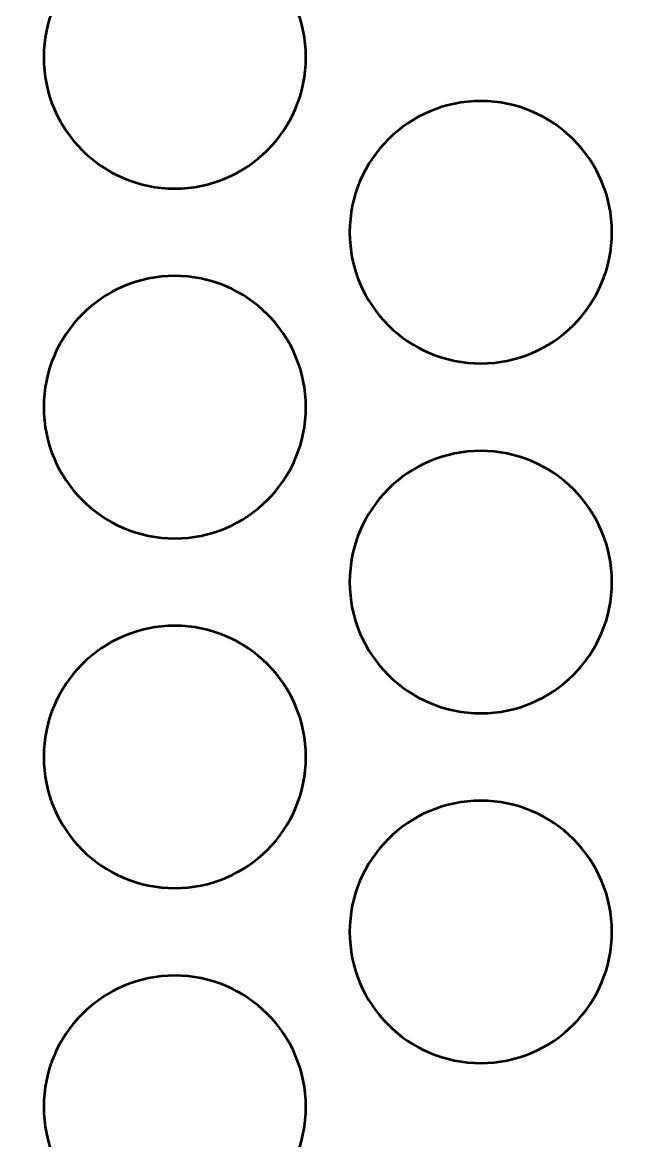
# Model space of a CAD drawing. Header units: centimetres. Extents: x -10.4 to 10.4, y -13.4 to 13.4.
# Drawn here: x 3.5 to 6.98, y -0.19 to 6.2 of the extents above; entities that cross this region are included whole.
import ezdxf

# ---------------------------------------------------------------- set-up
doc = ezdxf.new("R2010")
doc.units = ezdxf.units.CM
doc.header["$MEASUREMENT"] = 0
doc.layers.add('Layer 1', color=7, linetype='Continuous')

msp = doc.modelspace()

# ---------------------------------------------------------------- linework, layer by layer
at = {"layer": 'Layer 1', "lineweight": 53}
for points, knots in [([(9.95, -13.45), (9.95, -13.45), (-9.95, -13.45), (-9.95, -13.45), (-9.95, -13.45), (-10.22614, -13.45), (-10.45, -13.22614), (-10.45, -12.95), (-10.45, -12.95), (-10.45, -12.95), (-10.45, 12.95), (-10.45, 12.95), (-10.45, 12.95), (-10.45, 13.22614), (-10.22614, 13.45), (-9.95, 13.45), (-9.95, 13.45), (-9.95, 13.45), (9.95, 13.45), (9.95, 13.45), (9.95, 13.45), (10.22614, 13.45), (10.45, 13.22614), (10.45, 12.95), (10.45, 12.95), (10.45, 12.95), (10.45, -12.95), (10.45, -12.95), (10.45, -12.95), (10.45, -13.22614), (10.22614, -13.45), (9.95, -13.45)], [0, 0, 0, 0, 0.1111111, 0.1111111, 0.1111111, 0.1111111, 0.2222222, 0.2222222, 0.2222222, 0.2222222, 0.3333333, 0.3333333, 0.3333333, 0.3333333, 0.4444444, 0.4444444, 0.4444444, 0.4444444, 0.5555556, 0.5555556, 0.5555556, 0.5555556, 0.6666667, 0.6666667, 0.6666667, 0.6666667, 0.7777778, 0.7777778, 0.7777778, 0.7777778, 1, 1, 1, 1]), ([(3.625, 6), (3.625, 6.41421), (3.96079, 6.75), (4.375, 6.75), (4.375, 6.75), (4.78921, 6.75), (5.125, 6.41421), (5.125, 6), (5.125, 6), (5.125, 5.58579), (4.78921, 5.25), (4.375, 5.25), (4.375, 5.25), (3.96079, 5.25), (3.625, 5.58579), (3.625, 6)], [0, 0, 0, 0, 0.2, 0.2, 0.2, 0.2, 0.4, 0.4, 0.4, 0.4, 0.6, 0.6, 0.6, 0.6, 1, 1, 1, 1]), ([(5.375, 5), (5.375, 5.41421), (5.71079, 5.75), (6.125, 5.75), (6.125, 5.75), (6.53921, 5.75), (6.875, 5.41421), (6.875, 5), (6.875, 5), (6.875, 4.58579), (6.53921, 4.25), (6.125, 4.25), (6.125, 4.25), (5.71079, 4.25), (5.375, 4.58579), (5.375, 5)], [0, 0, 0, 0, 0.2, 0.2, 0.2, 0.2, 0.4, 0.4, 0.4, 0.4, 0.6, 0.6, 0.6, 0.6, 1, 1, 1, 1]), ([(3.625, 4), (3.625, 4.41421), (3.96079, 4.75), (4.375, 4.75), (4.375, 4.75), (4.78921, 4.75), (5.125, 4.41421), (5.125, 4), (5.125, 4), (5.125, 3.58579), (4.78921, 3.25), (4.375, 3.25), (4.375, 3.25), (3.96079, 3.25), (3.625, 3.58579), (3.625, 4)], [0, 0, 0, 0, 0.2, 0.2, 0.2, 0.2, 0.4, 0.4, 0.4, 0.4, 0.6, 0.6, 0.6, 0.6, 1, 1, 1, 1]), ([(5.375, 3), (5.375, 3.41421), (5.71079, 3.75), (6.125, 3.75), (6.125, 3.75), (6.53921, 3.75), (6.875, 3.41421), (6.875, 3), (6.875, 3), (6.875, 2.58579), (6.53921, 2.25), (6.125, 2.25), (6.125, 2.25), (5.71079, 2.25), (5.375, 2.58579), (5.375, 3)], [0, 0, 0, 0, 0.2, 0.2, 0.2, 0.2, 0.4, 0.4, 0.4, 0.4, 0.6, 0.6, 0.6, 0.6, 1, 1, 1, 1]), ([(3.625, 2), (3.625, 2.41421), (3.96079, 2.75), (4.375, 2.75), (4.375, 2.75), (4.78921, 2.75), (5.125, 2.41421), (5.125, 2), (5.125, 2), (5.125, 1.58579), (4.78921, 1.25), (4.375, 1.25), (4.375, 1.25), (3.96079, 1.25), (3.625, 1.58579), (3.625, 2)], [0, 0, 0, 0, 0.2, 0.2, 0.2, 0.2, 0.4, 0.4, 0.4, 0.4, 0.6, 0.6, 0.6, 0.6, 1, 1, 1, 1]), ([(5.375, 1), (5.375, 1.41421), (5.71079, 1.75), (6.125, 1.75), (6.125, 1.75), (6.53921, 1.75), (6.875, 1.41421), (6.875, 1), (6.875, 1), (6.875, 0.58579), (6.53921, 0.25), (6.125, 0.25), (6.125, 0.25), (5.71079, 0.25), (5.375, 0.58579), (5.375, 1)], [0, 0, 0, 0, 0.2, 0.2, 0.2, 0.2, 0.4, 0.4, 0.4, 0.4, 0.6, 0.6, 0.6, 0.6, 1, 1, 1, 1]), ([(3.625, 0), (3.625, 0.41421), (3.96079, 0.75), (4.375, 0.75), (4.375, 0.75), (4.78921, 0.75), (5.125, 0.41421), (5.125, 0), (5.125, 0), (5.125, -0.41421), (4.78921, -0.75), (4.375, -0.75), (4.375, -0.75), (3.96079, -0.75), (3.625, -0.41421), (3.625, 0)], [0, 0, 0, 0, 0.2, 0.2, 0.2, 0.2, 0.4, 0.4, 0.4, 0.4, 0.6, 0.6, 0.6, 0.6, 1, 1, 1, 1])]:
    msp.add_open_spline(points, degree=3, knots=knots, dxfattribs=at)

doc.saveas('drawing.dxf')
